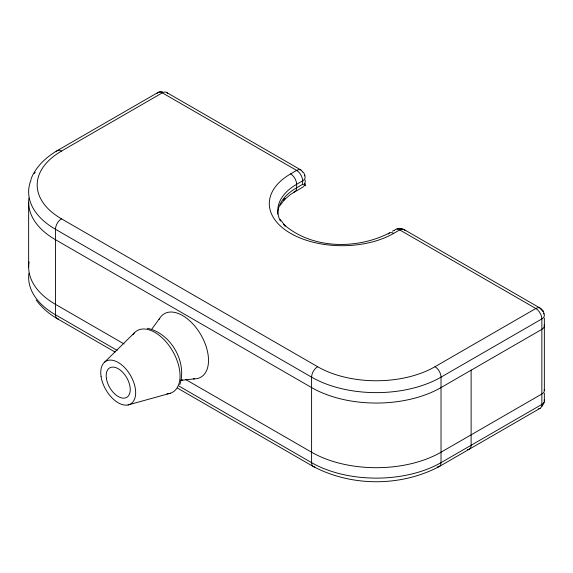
<?xml version="1.0" encoding="UTF-8"?>
<svg xmlns="http://www.w3.org/2000/svg" width="573" height="573" viewBox="0 0 573 573"><rect width="100%" height="100%" fill="white"/><g stroke="black" fill="none" stroke-linecap="round" stroke-linejoin="round"><path stroke-width="0.86" d="M304.449 175.402A8.516 4.913 0 0 1 302.659 180.832L302.659 184.305L305.087 185.709L305.151 179.965M544.2 402.468L542.122 406.393M179.836 384.605C187.357 361.95 170.69 333.078 147.304 328.265M30.999 179.105C35.705 166.707 46.041 157.288 57.221 150.642L158.048 92.432M280.218 205.306L285.225 198.552L283.563 200.378L290.64 194.369L303.905 186.469M151.988 328.852L159.702 318.309M104.565 362.172L134.483 332.748M405.125 230.711A8.516 4.913 -60 0 0 399.696 229.909L393.68 233.383A72.857 42.065 0 0 1 290.633 233.383A72.857 42.065 0 0 1 290.64 173.891L296.642 170.403A8.516 4.913 -60 0 1 302.429 172.101M302.659 184.305L296.642 187.786A64.362 37.159 0 0 0 277.79 214.058M392.433 231.227L393.938 230.353M61.49 151.122A82.877 47.853 0 0 0 61.49 218.829L317.621 366.72A82.985 47.91 0 0 0 435 366.713L535.834 308.503A8.516 4.913 -60 0 1 541.442 309.685M540.095 408.327L439.262 466.544C400.835 486.806 351.786 486.806 313.359 466.544L177.573 388.15M389.425 232.96C356.829 249.692 311.87 249.305 283.563 224.265L285.225 226.091L280.218 219.337M128.044 404.953L170.274 393.264M159.05 92.038L162.309 91.401M396.867 228.849L399.546 228.398L401.301 228.713M180.803 380.35L194.655 378.846M180.946 380.322L182.622 380.143L180.889 380.322M399.546 228.398L402.712 229.1M166.564 92.432L300.897 169.988M403.958 229.487L540.095 308.088L543.24 311.354L544.185 313.911M124.062 343.95L55.452 304.335A91.515 52.838 0 0 1 29.073 261.882M185.817 379.598L311.597 452.219A91.515 52.838 0 0 0 441.024 452.219L541.857 394.002A8.516 4.913 0 0 0 544.171 389.525M117.207 350.411L55.452 314.763A91.515 52.838 0 0 1 28.944 273.163M178.955 386.066L311.597 462.647A8.516 4.913 -60 0 0 314.856 466.945M115.08 352.066L57.221 318.66C49.027 313.954 41.829 307.615 36.171 300.051M541.048 308.969L543.24 311.354L542.087 310M302.859 171.879L304.041 173.239L304.986 175.796M304.449 183.224L305.115 185.731M544.35 318.065L544.35 390.528M544.35 393.135L544.35 400.957M471.121 370.194L471.121 445.271A8.516 4.913 60 0 1 467.317 449.533M28.65 202.326L28.65 266.975M544.171 324.877A8.516 4.913 0 0 1 541.857 329.36L441.024 387.577A91.515 52.838 0 0 1 311.597 387.577L55.452 239.693A91.515 52.838 0 0 1 28.944 198.086M31.092 179.779A91.515 52.838 0 0 0 55.452 229.264L55.452 314.763A8.516 4.913 -60 0 0 58.711 319.061M34.373 173.519A91.515 52.838 0 0 1 35.189 172.294M61.476 218.836A8.516 4.913 -60 0 0 55.452 229.264L311.597 377.149A91.515 52.838 0 0 0 441.024 377.149L541.857 318.932A8.516 4.913 0 0 0 543.648 313.503M317.621 366.72A8.516 4.913 -60 0 0 311.597 377.149L311.597 462.647A91.515 52.838 0 0 0 441.024 462.647L541.857 404.431A8.516 4.913 0 0 0 544.171 399.947M435.007 366.72A8.516 4.913 60 0 1 441.024 377.149L441.024 462.647A8.516 4.913 60 0 1 437.22 466.916M280.433 221.135A64.362 37.159 0 0 1 296.642 184.305L302.659 180.832A8.516 4.913 60 0 0 296.642 170.403L162.309 92.847A8.516 4.913 60 0 0 156.959 93.521M290.618 173.884A8.516 4.913 60 0 1 296.642 184.305L296.642 187.786A8.516 4.913 60 0 1 293.913 192.027M394.353 230.575A8.516 4.913 60 0 1 399.696 229.909L535.834 308.503A8.516 4.913 60 0 1 541.857 318.932L541.857 404.431A8.516 4.913 60 0 1 538.599 408.728M167.653 93.521A8.516 4.913 -60 0 0 162.309 92.847L61.476 151.064A8.516 4.913 60 0 0 56.125 151.738M388.329 234.056A8.516 4.913 60 0 1 393.68 233.383M159.079 319.426A36.608 21.137 60 0 1 200.93 334.868A36.608 21.137 60 0 1 193.38 378.832M132.864 334.79A35.533 20.513 60 0 1 172.688 351.17A35.533 20.513 60 0 1 166.958 393.844M101.07 376.54A24.689 14.253 60 0 0 129.641 404.459A24.689 14.253 60 0 0 123.918 366.87A24.689 14.253 60 0 0 101.07 376.54M106.392 378.431A17.025 9.827 60 0 0 126.096 397.683A17.025 9.827 60 0 0 122.149 371.755A17.025 9.827 60 0 0 106.392 378.431"/></g></svg>
